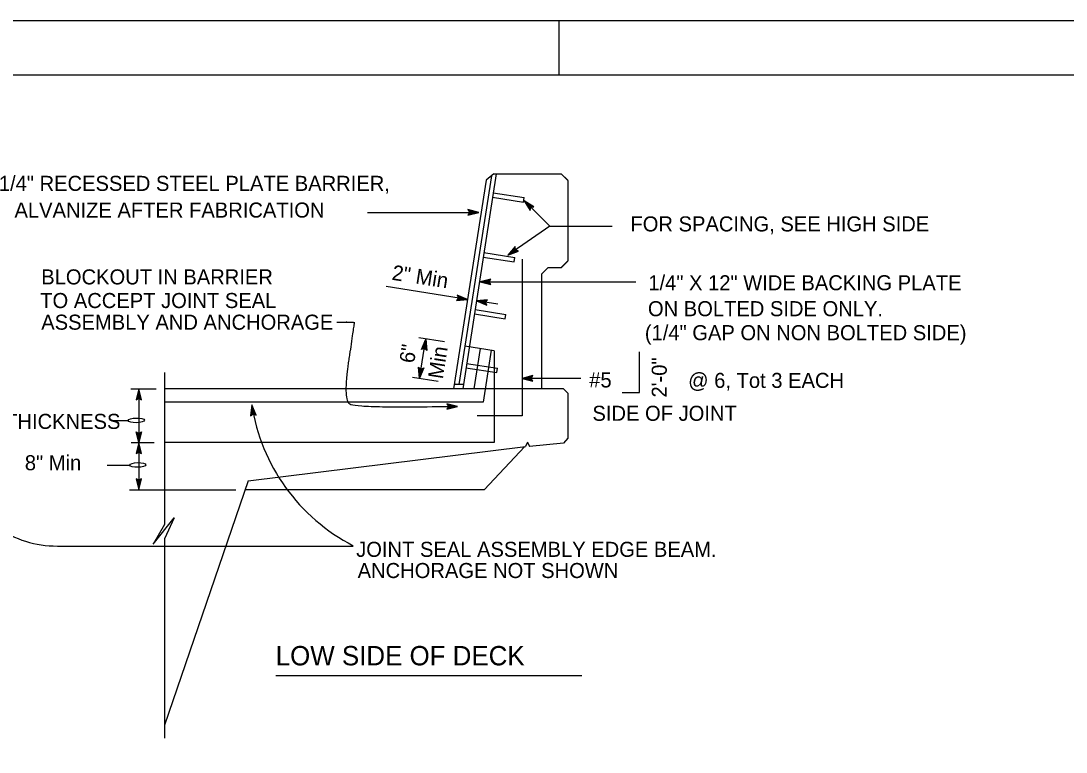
# Model space of a CAD drawing. Extents: x 0 to 2.83, y 0 to 1.83.
# Drawn here: x 0.771 to 1.58, y 1.267 to 1.833 of the extents above; entities that cross this region are included whole.
import ezdxf

# ---------------------------------------------------------------- set-up
doc = ezdxf.new("R2010")
doc.units = 0
for name, color, linetype in [('10 Sheet Format', 7, 'Continuous'), ('210 Border', 7, 'Continuous'), ('212 Leaders and Dim Lines', 7, 'Continuous'), ('214 Text and Titles', 7, 'Continuous'), ('241 Concrete', 7, 'Continuous'), ('40 New Utility', 7, 'Continuous')]:
    doc.layers.add(name, color=color, linetype=linetype)

msp = doc.modelspace()

# ---------------------------------------------------------------- linework, layer by layer
at = {"layer": '10 Sheet Format'}
msp.add_lwpolyline([(0, 0), (2.83333, 0), (2.83333, 1.83333), (0, 1.83333)], close=True, dxfattribs=at)
at = {"layer": '210 Border'}
for p, q in [((1.1875, 1.83333), (1.1875, 1.79167)), ((0.08333, 1.79167), (2.79167, 1.79167))]:
    msp.add_line(p, q, dxfattribs=at)
at = {"layer": '212 Leaders and Dim Lines'}
for p, q in [((1.18053, 1.67436), (1.16043, 1.69447)), ((1.03933, 1.68504), (1.12561, 1.68504)), ((1.18053, 1.67436), (1.14884, 1.6523)), ((1.18053, 1.67436), (1.22892, 1.67436)), ((1.11689, 1.61761), (1.05376, 1.62746)), ((1.12601, 1.63122), (1.24716, 1.63122)), ((1.14018, 1.61398), (1.12375, 1.61654)), ((1.09889, 1.5848), (1.0791, 1.58789)), ((1.08431, 1.58708), (1.07949, 1.5562)), ((1.25012, 1.54546), (1.25012, 1.57687)), ((1.09407, 1.55392), (1.07428, 1.55701)), ((1.15904, 1.55653), (1.20472, 1.55653)), ((0.85607, 1.54826), (0.87559, 1.54826)), ((0.86215, 1.54826), (0.86215, 1.47017)), ((1.23651, 1.54546), (1.25012, 1.54546)), ((0.84145, 1.52377), (0.85414, 1.52377)), ((0.85632, 1.50667), (0.87417, 1.50667)), ((0.83769, 1.48925), (0.85527, 1.48925)), ((0.85504, 1.47017), (0.93726, 1.47017)), ((0.7991, 1.42652), (1.02832, 1.42652))]:
    msp.add_line(p, q, dxfattribs=at)
for points in [[(1.16082, 1.6939), (1.16529, 1.68644), (1.16579, 1.68893), (1.16828, 1.68943), (1.16082, 1.6939)], [(1.16188, 1.69284), (1.16512, 1.68743), (1.16548, 1.68924), (1.16729, 1.6896), (1.16188, 1.69284)], [(1.12561, 1.68504), (1.11717, 1.68715), (1.11857, 1.68504), (1.11717, 1.68293), (1.12561, 1.68504)], [(1.12411, 1.68504), (1.118, 1.68658), (1.11901, 1.68504), (1.118, 1.68351), (1.12411, 1.68504)], [(1.12286, 1.68504), (1.11869, 1.68609), (1.11938, 1.68504), (1.11869, 1.68399), (1.12286, 1.68504)], [(1.12182, 1.68504), (1.11926, 1.68569), (1.11968, 1.68504), (1.11926, 1.68439), (1.12182, 1.68504)], [(1.12175, 1.68478), (1.11986, 1.68526), (1.12, 1.68504), (1.11986, 1.68483), (1.12175, 1.6853)], [(1.16276, 1.69196), (1.16497, 1.68827), (1.16522, 1.6895), (1.16645, 1.68975), (1.16276, 1.69196)], [(1.16373, 1.69136), (1.16473, 1.68969), (1.16478, 1.68994), (1.16503, 1.68999), (1.16336, 1.69099)], [(1.1635, 1.69122), (1.16485, 1.68895), (1.16501, 1.68971), (1.16577, 1.68987), (1.1635, 1.69122)], [(1.14814, 1.65195), (1.15627, 1.65503), (1.15392, 1.65597), (1.15386, 1.6585), (1.14814, 1.65195)], [(1.14937, 1.6528), (1.15527, 1.65504), (1.15356, 1.65572), (1.15351, 1.65756), (1.14937, 1.6528)], [(1.1504, 1.65352), (1.15442, 1.65504), (1.15325, 1.65551), (1.15322, 1.65676), (1.1504, 1.65352)], [(1.15116, 1.65437), (1.15298, 1.65505), (1.15274, 1.65515), (1.15274, 1.65541), (1.15146, 1.65393)], [(1.15125, 1.65411), (1.15373, 1.65505), (1.15301, 1.65534), (1.15299, 1.65611), (1.15125, 1.65411)], [(1.12655, 1.63119), (1.13499, 1.62907), (1.13359, 1.63119), (1.13499, 1.6333), (1.12655, 1.63119)], [(1.12805, 1.63119), (1.13417, 1.62965), (1.13315, 1.63119), (1.13417, 1.63272), (1.12805, 1.63119)], [(1.12931, 1.63119), (1.13347, 1.63014), (1.13278, 1.63119), (1.13347, 1.63223), (1.12931, 1.63119)], [(1.13034, 1.63119), (1.13291, 1.63054), (1.13248, 1.63119), (1.13291, 1.63184), (1.13034, 1.63119)], [(1.13041, 1.63145), (1.1323, 1.63097), (1.13216, 1.63119), (1.1323, 1.6314), (1.13041, 1.63092)], [(1.11689, 1.61761), (1.10887, 1.621), (1.10993, 1.61869), (1.10822, 1.61682), (1.11689, 1.61761)], [(1.1154, 1.61784), (1.1096, 1.6203), (1.11037, 1.61863), (1.10912, 1.61727), (1.1154, 1.61784)], [(1.11416, 1.61803), (1.11021, 1.61971), (1.11073, 1.61857), (1.10989, 1.61764), (1.11416, 1.61803)], [(1.11314, 1.61819), (1.11071, 1.61923), (1.11102, 1.61852), (1.11051, 1.61795), (1.11314, 1.61819)], [(1.11303, 1.61794), (1.11124, 1.61871), (1.11135, 1.61847), (1.11118, 1.61828), (1.11311, 1.61846)], [(1.12375, 1.61654), (1.13176, 1.61315), (1.1307, 1.61545), (1.13241, 1.61733), (1.12375, 1.61654)], [(1.12523, 1.61631), (1.13104, 1.61385), (1.13026, 1.61552), (1.13151, 1.61688), (1.12523, 1.61631)], [(1.12647, 1.61611), (1.13043, 1.61444), (1.1299, 1.61558), (1.13075, 1.61651), (1.12647, 1.61611)], [(1.12749, 1.61596), (1.12993, 1.61492), (1.12961, 1.61563), (1.13013, 1.6162), (1.12749, 1.61596)], [(1.1276, 1.61621), (1.12939, 1.61544), (1.12929, 1.61568), (1.12946, 1.61587), (1.12752, 1.61569)], [(1.08446, 1.58675), (1.08524, 1.57808), (1.08337, 1.57979), (1.08107, 1.57874), (1.08446, 1.58675)], [(1.08423, 1.58527), (1.0848, 1.57898), (1.08344, 1.58023), (1.08177, 1.57946), (1.08423, 1.58527)], [(1.08403, 1.58403), (1.08442, 1.57975), (1.0835, 1.58059), (1.08235, 1.58007), (1.08403, 1.58403)], [(1.08387, 1.583), (1.08412, 1.58037), (1.08354, 1.58089), (1.08284, 1.58057), (1.08387, 1.583)], [(1.0836, 1.58298), (1.08378, 1.58104), (1.08359, 1.58121), (1.08336, 1.5811), (1.08412, 1.5829)], [(1.07955, 1.55651), (1.07877, 1.56517), (1.08064, 1.56347), (1.08294, 1.56452), (1.07955, 1.55651)], [(1.07979, 1.55799), (1.07922, 1.56427), (1.08057, 1.56303), (1.08225, 1.5638), (1.07979, 1.55799)], [(1.07998, 1.55923), (1.07959, 1.56351), (1.08052, 1.56266), (1.08166, 1.56319), (1.07998, 1.55923)], [(1.08014, 1.56026), (1.0799, 1.56289), (1.08047, 1.56237), (1.08118, 1.56269), (1.08014, 1.56026)], [(1.08041, 1.56028), (1.08023, 1.56222), (1.08042, 1.56205), (1.08065, 1.56216), (1.07989, 1.56036)], [(1.15903, 1.55642), (1.16747, 1.55431), (1.16607, 1.55642), (1.16747, 1.55854), (1.15903, 1.55642)], [(1.16053, 1.55642), (1.16664, 1.55489), (1.16563, 1.55642), (1.16664, 1.55796), (1.16053, 1.55642)], [(1.16178, 1.55642), (1.16595, 1.55538), (1.16526, 1.55642), (1.16595, 1.55747), (1.16178, 1.55642)], [(1.16282, 1.55642), (1.16538, 1.55577), (1.16496, 1.55642), (1.16538, 1.55707), (1.16282, 1.55642)], [(1.16289, 1.55669), (1.16477, 1.55621), (1.16463, 1.55642), (1.16477, 1.55664), (1.16289, 1.55616)], [(0.86215, 1.54826), (0.86003, 1.53982), (0.86215, 1.54122), (0.86426, 1.53982), (0.86215, 1.54826)], [(0.86215, 1.54676), (0.86061, 1.54064), (0.86215, 1.54166), (0.86368, 1.54064), (0.86215, 1.54676)], [(0.86215, 1.5455), (0.8611, 1.54134), (0.86215, 1.54203), (0.86319, 1.54134), (0.86215, 1.5455)], [(0.86215, 1.54447), (0.8615, 1.5419), (0.86215, 1.54232), (0.86279, 1.5419), (0.86215, 1.54447)], [(0.86241, 1.5444), (0.86193, 1.54251), (0.86215, 1.54265), (0.86236, 1.54251), (0.86188, 1.5444)], [(0.94966, 1.53601), (0.94884, 1.52735), (0.95072, 1.52905), (0.95302, 1.52799), (0.94966, 1.53601)], [(0.94989, 1.53453), (0.94929, 1.52825), (0.95065, 1.52949), (0.95232, 1.52871), (0.94989, 1.53453)], [(0.95008, 1.53329), (0.94967, 1.52901), (0.9506, 1.52986), (0.95174, 1.52933), (0.95008, 1.53329)], [(0.95023, 1.53226), (0.94998, 1.52963), (0.95055, 1.53015), (0.95126, 1.52983), (0.95023, 1.53226)], [(0.9505, 1.53224), (0.95031, 1.5303), (0.9505, 1.53047), (0.95074, 1.53036), (0.94998, 1.53216)], [(1.10919, 1.5347), (1.10076, 1.53681), (1.10216, 1.5347), (1.10076, 1.53259), (1.10919, 1.5347)], [(1.1077, 1.5347), (1.10158, 1.53624), (1.1026, 1.5347), (1.10158, 1.53317), (1.1077, 1.5347)], [(1.10644, 1.5347), (1.10227, 1.53575), (1.10297, 1.5347), (1.10227, 1.53365), (1.10644, 1.5347)], [(1.1054, 1.5347), (1.10284, 1.53535), (1.10326, 1.5347), (1.10284, 1.53405), (1.1054, 1.5347)], [(1.10534, 1.53444), (1.10345, 1.53492), (1.10359, 1.5347), (1.10345, 1.53449), (1.10534, 1.53497)], [(0.86215, 1.50667), (0.86003, 1.51511), (0.86215, 1.51371), (0.86426, 1.51511), (0.86215, 1.50667)], [(0.86215, 1.50817), (0.86061, 1.51429), (0.86215, 1.51327), (0.86368, 1.51429), (0.86215, 1.50817)], [(0.86215, 1.50667), (0.86003, 1.49823), (0.86215, 1.49963), (0.86426, 1.49823), (0.86215, 1.50667)], [(0.86215, 1.50943), (0.8611, 1.51359), (0.86215, 1.5129), (0.86319, 1.51359), (0.86215, 1.50943)], [(0.86215, 1.51046), (0.8615, 1.51303), (0.86215, 1.5126), (0.86279, 1.51303), (0.86215, 1.51046)], [(0.86241, 1.51053), (0.86193, 1.51242), (0.86215, 1.51228), (0.86236, 1.51242), (0.86188, 1.51053)], [(0.86215, 1.50517), (0.86061, 1.49905), (0.86215, 1.50007), (0.86368, 1.49905), (0.86215, 1.50517)], [(0.86215, 1.50391), (0.8611, 1.49975), (0.86215, 1.50044), (0.86319, 1.49975), (0.86215, 1.50391)], [(0.86215, 1.50288), (0.8615, 1.50031), (0.86215, 1.50074), (0.86279, 1.50031), (0.86215, 1.50288)], [(0.86241, 1.50281), (0.86193, 1.50092), (0.86215, 1.50106), (0.86236, 1.50092), (0.86188, 1.50281)], [(0.86215, 1.47017), (0.86426, 1.47861), (0.86215, 1.47721), (0.86003, 1.47861), (0.86215, 1.47017)], [(0.86215, 1.47167), (0.86368, 1.47779), (0.86215, 1.47677), (0.86061, 1.47779), (0.86215, 1.47167)], [(0.86215, 1.47292), (0.86319, 1.47709), (0.86215, 1.4764), (0.8611, 1.47709), (0.86215, 1.47292)], [(0.86215, 1.47396), (0.86279, 1.47652), (0.86215, 1.4761), (0.8615, 1.47652), (0.86215, 1.47396)], [(0.86188, 1.47403), (0.86236, 1.47592), (0.86215, 1.47578), (0.86193, 1.47592), (0.86241, 1.47403)]]:
    msp.add_lwpolyline(points, dxfattribs=at)
for centre, radius, start, end in [((1.09601, 1.55848), 0.14806, 188.72992, 242.79337), ((0.7991, 1.50985), 0.08333, 235.71886, 270)]:
    msp.add_arc(centre, radius, start, end, dxfattribs=at)
for centre in [(0.86029, 1.52388), (0.86142, 1.48936)]:
    msp.add_ellipse(centre, major_axis=(0.00622, 0.00014), ratio=0.29524, dxfattribs=at)
msp.add_open_spline([(1.01567, 1.59984), (1.02912, 1.59984), (1.02912, 1.59984), (1.0203, 1.54011), (1.03066, 1.53328), (1.10559, 1.53482)], degree=2, dxfattribs=at)
at = {"layer": '214 Text and Titles'}
msp.add_line((0.96842, 1.32621), (1.20533, 1.32621), dxfattribs=at)
at = {"layer": '241 Concrete'}
for p, q in [((1.13124, 1.70984), (1.10604, 1.54831)), ((1.13531, 1.71334), (1.1101, 1.55178)), ((1.13908, 1.71497), (1.11307, 1.54831)), ((1.13719, 1.71497), (1.18945, 1.71497)), ((1.19457, 1.70975), (1.18934, 1.71498)), ((1.19457, 1.70975), (1.19457, 1.64735)), ((1.13623, 1.69674), (1.1602, 1.693)), ((1.13677, 1.70017), (1.16073, 1.69643)), ((1.1602, 1.693), (1.16073, 1.69643)), ((1.12954, 1.65386), (1.15351, 1.65012)), ((1.12901, 1.65043), (1.15297, 1.64669)), ((1.15297, 1.64669), (1.15351, 1.65012)), ((1.15904, 1.64888), (1.15904, 1.52748)), ((1.19455, 1.64727), (1.18934, 1.64206)), ((1.1792, 1.64222), (1.17408, 1.6371)), ((1.17408, 1.6371), (1.17408, 1.54899)), ((1.1792, 1.64222), (1.18945, 1.64222)), ((1.12212, 1.60629), (1.14608, 1.60255)), ((1.12265, 1.60972), (1.14662, 1.60598)), ((1.14608, 1.60255), (1.14662, 1.60598)), ((1.13752, 1.57788), (1.11472, 1.58144)), ((1.12668, 1.57957), (1.1218, 1.54831)), ((1.1352, 1.57824), (1.1289, 1.53789)), ((1.13752, 1.57788), (1.13752, 1.50664)), ((1.11562, 1.56462), (1.13958, 1.56088)), ((1.11615, 1.56805), (1.14012, 1.56431)), ((1.13958, 1.56088), (1.14012, 1.56431)), ((0.88207, 1.56095), (0.88207, 1.44313)), ((1.1911, 1.54831), (0.88207, 1.54831)), ((1.19111, 1.54831), (1.08461, 1.54831)), ((1.11361, 1.55178), (1.10658, 1.55178)), ((1.19457, 1.54484), (1.1911, 1.54831)), ((1.19458, 1.54484), (1.19111, 1.54831)), ((1.19457, 1.54484), (1.19457, 1.51013)), ((1.1289, 1.53789), (0.88207, 1.53789)), ((1.15904, 1.52748), (1.12432, 1.52748)), ((1.13752, 1.50664), (0.88207, 1.50664)), ((1.16332, 1.50693), (1.16173, 1.50364)), ((1.16332, 1.50693), (1.16493, 1.50361)), ((1.1911, 1.50629), (1.16493, 1.50361)), ((1.19457, 1.51013), (1.1911, 1.50629)), ((0.94695, 1.47713), (1.16173, 1.50364)), ((1.12962, 1.47018), (1.16124, 1.50358)), ((1.14431, 1.50149), (1.14431, 1.50149)), ((0.94695, 1.47713), (0.88207, 1.28789)), ((1.12962, 1.47018), (0.94457, 1.47018)), ((0.87334, 1.42807), (0.88965, 1.44836)), ((0.88207, 1.44313), (0.87334, 1.42807)), ((0.88965, 1.44836), (0.88207, 1.43207)), ((0.88207, 1.43207), (0.88207, 1.27771))]:
    msp.add_line(p, q, dxfattribs=at)
at = {"layer": '40 New Utility'}
for p, q in [((1.13719, 1.71497), (1.13124, 1.70984)), ((1.18945, 1.71497), (1.19457, 1.70985)), ((1.19457, 1.64735), (1.18945, 1.64222))]:
    msp.add_line(p, q, dxfattribs=at)

# ---------------------------------------------------------------- texts
at = {"layer": '212 Leaders and Dim Lines'}
for s, height, p in [('1/4" RECESSED STEEL PLATE BARRIER,', 0.0116667, (0.75376, 1.70165)), ('GALVANIZE AFTER FABRICATION', 0.0116667, (0.75376, 1.68098)), ('FOR SPACING, SEE HIGH SIDE', 0.0116667, (1.24303, 1.67023)), ('BLOCKOUT IN BARRIER', 0.0116667, (0.78662, 1.62919)), ('1/4" X 12" WIDE BACKING PLATE', 0.0116667, (1.25687, 1.62466)), ('TO ACCEPT JOINT SEAL', 0.0116667, (0.78585, 1.61089)), ('ON BOLTED SIDE ONLY.', 0.0116667, (1.25659, 1.60457)), ('ASSEMBLY AND ANCHORAGE', 0.0116667, (0.78662, 1.59411)), ('(1/4" GAP ON NON BOLTED SIDE)', 0.0116667, (1.2542, 1.58598)), ('#5', 0.011667, (1.2111, 1.54938)), ('@ 6, Tot 3 EACH', 0.0116667, (1.28773, 1.54902)), ('SIDE OF JOINT', 0.0116667, (1.21358, 1.52353)), ('ASSEMBLY THICKNESS', 0.0116667, (0.67023, 1.51726)), ('8" Min', 0.011667, (0.7739, 1.48524)), ('JOINT SEAL ASSEMBLY EDGE BEAM.', 0.0116667, (1.03058, 1.41815)), ('ANCHORAGE NOT SHOWN', 0.0116667, (1.03171, 1.40174))]:
    msp.add_text(s, height=height, dxfattribs=at).set_placement(p)
for s, rotation, p in [('2" Min', 351.13856, (1.05774, 1.63286)), ('6"', 81.13036, (1.07542, 1.56768)), ('Min', 81.13036, (1.09767, 1.55547)), ('2\'-0"', 90, (1.27119, 1.54159))]:
    msp.add_text(s, height=0.011667, rotation=rotation, dxfattribs=at).set_placement(p)
at = {"layer": '214 Text and Titles'}
msp.add_text('LOW SIDE OF DECK', height=0.015002, dxfattribs=at).set_placement((0.96824, 1.3341))

doc.saveas('drawing.dxf')
